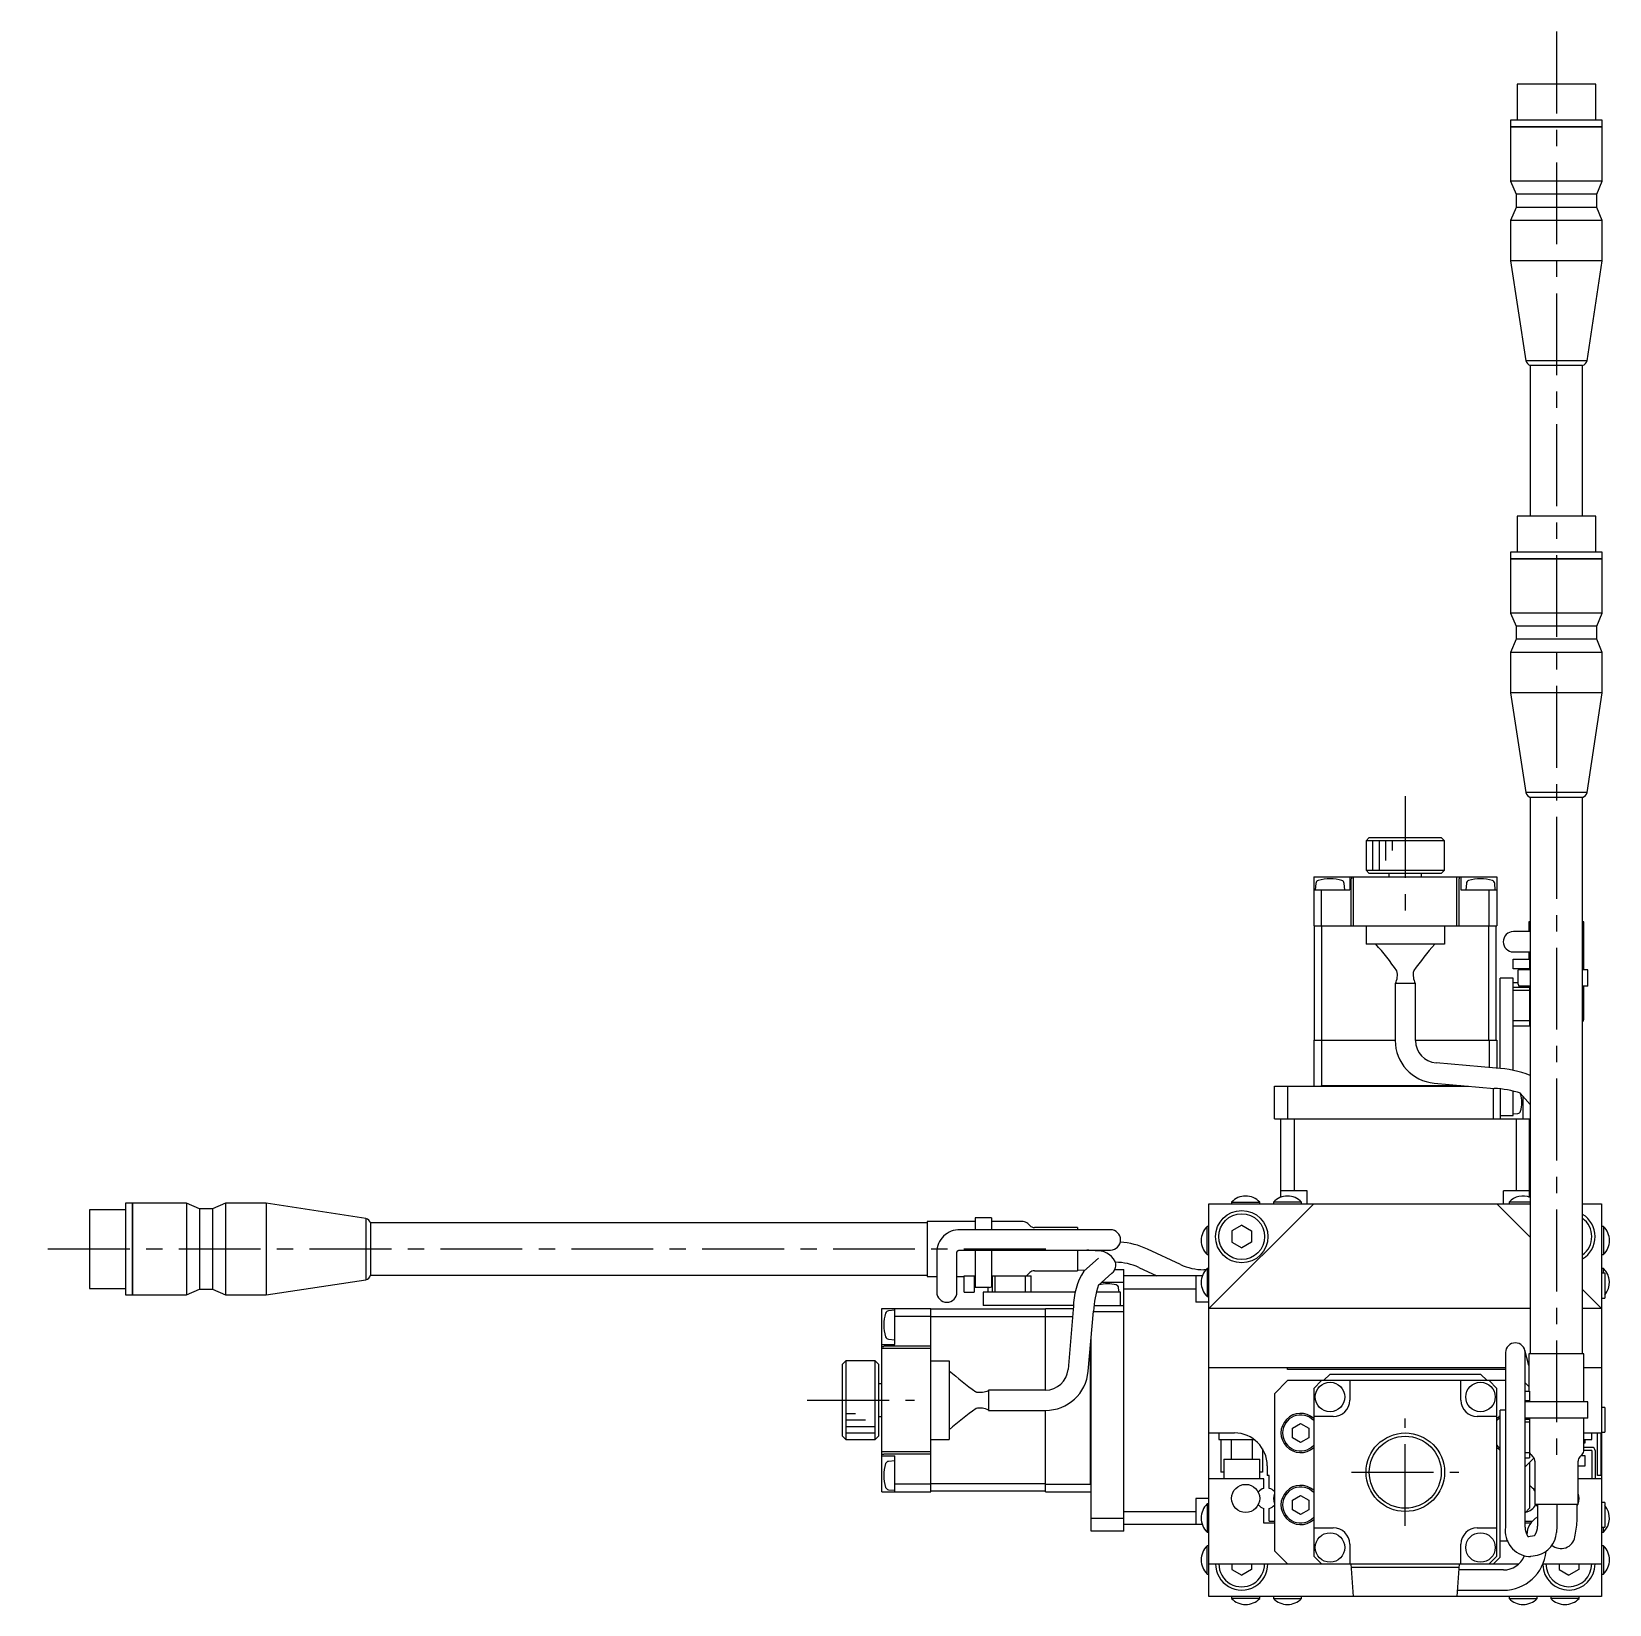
# Model space of a CAD drawing. Extents: x -597 to 414, y 17 to 745.
# Drawn here: x -351.3 to -110.2, y 504.2 to 744.5 of the extents above; entities that cross this region are included whole.
import ezdxf

# ---------------------------------------------------------------- set-up
doc = ezdxf.new("R2010")
doc.units = 0
doc.header["$LTSCALE"] = 10
doc.linetypes.add('CENTER', pattern=[2, 1.25, -0.25, 0.25, -0.25])
doc.layers.add('1', color=7, linetype='CONTINUOUS')

msp = doc.modelspace()

# ---------------------------------------------------------------- linework, layer by layer
at = {"layer": '1', "color": 4, "linetype": 'CENTER'}
for p, q in [((-118.268185, 744.507728), (-118.268185, 524.973634)), ((-141.368185, 627.686222), (-141.368185, 609.844461)), ((-196.311079, 558.465368), (-351.311079, 558.465368)), ((-232.768853, 535.365368), (-216.357798, 535.365368)), ((-141.368185, 516.165368), (-141.368185, 532.565368)), ((-149.568185, 524.365368), (-133.168185, 524.365368))]:
    msp.add_line(p, q, dxfattribs=at)
at = {"layer": '1', "color": 7, "linetype": 'CONTINUOUS'}
for p, q in [((-124.268183, 736.451156), (-124.268183, 730.951155)), ((-112.268187, 736.451156), (-124.268183, 736.451156)), ((-112.268187, 730.951155), (-112.268187, 736.451156)), ((-125.268184, 730.951155), (-125.268184, 729.951153)), ((-111.268186, 730.951155), (-125.268184, 730.951155)), ((-111.268186, 729.951153), (-111.268186, 730.951155)), ((-125.218184, 729.951153), (-125.268184, 729.901153)), ((-111.268186, 729.951153), (-125.268184, 729.951153)), ((-125.268184, 729.901153), (-125.268184, 721.644153)), ((-111.268186, 729.901153), (-125.268184, 729.901153)), ((-111.268186, 729.901153), (-111.318186, 729.951153)), ((-111.268186, 721.644153), (-111.268186, 729.901153)), ((-125.268184, 721.644153), (-124.418185, 719.644153)), ((-111.268186, 721.644153), (-125.268184, 721.644153)), ((-112.118185, 719.644153), (-111.268186, 721.644153)), ((-124.418185, 719.644153), (-124.418185, 717.644153)), ((-112.118185, 719.644153), (-124.418185, 719.644153)), ((-112.118185, 717.644153), (-112.118185, 719.644153)), ((-124.418185, 717.644153), (-125.268184, 715.644153)), ((-112.118185, 717.644153), (-124.418185, 717.644153)), ((-111.268186, 715.644153), (-112.118185, 717.644153)), ((-125.268184, 715.644153), (-125.268184, 709.451154)), ((-111.268186, 715.644153), (-125.268184, 715.644153)), ((-111.268186, 709.451154), (-111.268186, 715.644153)), ((-125.268184, 709.451154), (-122.95251, 694.217171)), ((-111.268186, 709.451154), (-125.268184, 709.451154)), ((-113.583859, 694.217171), (-111.268186, 709.451154)), ((-113.583859, 694.217171), (-122.95251, 694.217171)), ((-122.268185, 693.493497), (-122.268185, 670.451156)), ((-114.268185, 693.493497), (-122.268185, 693.493497)), ((-114.268185, 670.451156), (-114.268185, 693.493497)), ((-124.268183, 670.451156), (-124.268183, 664.951155)), ((-112.268187, 670.451156), (-124.268183, 670.451156)), ((-112.268187, 664.951155), (-112.268187, 670.451156)), ((-125.268184, 664.951155), (-125.268184, 663.951153)), ((-111.268186, 664.951155), (-125.268184, 664.951155)), ((-125.218184, 663.951153), (-125.268184, 663.901153)), ((-111.268186, 663.951153), (-125.268184, 663.951153)), ((-125.268184, 663.901153), (-125.268184, 655.644153)), ((-111.268186, 663.901153), (-125.268184, 663.901153)), ((-111.268186, 663.901153), (-111.318186, 663.951153)), ((-111.268186, 663.951153), (-111.268186, 664.951155)), ((-111.268186, 655.644153), (-111.268186, 663.901153)), ((-125.268184, 655.644153), (-124.418185, 653.644153)), ((-111.268186, 655.644153), (-125.268184, 655.644153)), ((-124.418185, 653.644153), (-124.418185, 651.644153)), ((-112.118185, 653.644153), (-124.418185, 653.644153)), ((-112.118185, 653.644153), (-111.268186, 655.644153)), ((-112.118185, 651.644153), (-112.118185, 653.644153)), ((-124.418185, 651.644153), (-125.268184, 649.644153)), ((-112.118185, 651.644153), (-124.418185, 651.644153)), ((-111.268186, 649.644153), (-112.118185, 651.644153)), ((-125.268184, 649.644153), (-125.268184, 643.451154)), ((-111.268186, 649.644153), (-125.268184, 649.644153)), ((-111.268186, 643.451154), (-111.268186, 649.644153)), ((-125.268184, 643.451154), (-122.952511, 628.217171)), ((-111.268186, 643.451154), (-125.268184, 643.451154)), ((-113.58386, 628.217171), (-111.268186, 643.451154)), ((-113.58386, 628.217171), (-122.952511, 628.217171)), ((-122.268185, 627.493497), (-122.268185, 542.451154)), ((-114.268185, 627.493497), (-122.268185, 627.493497)), ((-114.268185, 542.451154), (-114.268185, 627.493497)), ((-146.868185, 621.365368), (-147.368185, 620.865368)), ((-135.368185, 620.865368), (-147.368185, 620.865368)), ((-147.368185, 620.865368), (-147.368185, 616.365368)), ((-146.868185, 621.365368), (-135.868185, 621.365368)), ((-135.368185, 620.865368), (-135.868185, 621.365368)), ((-135.368185, 616.365368), (-135.368185, 620.865368)), ((-155.368185, 615.365368), (-127.368185, 615.365368)), ((-155.368185, 615.365368), (-155.368185, 607.865368)), ((-149.868185, 615.365368), (-149.868185, 613.365368)), ((-149.618185, 607.865368), (-149.618185, 615.065368)), ((-149.583221, 615.065368), (-149.618185, 615.065368)), ((-149.583221, 615.365368), (-149.583221, 615.065368)), ((-149.26855, 607.865368), (-149.26855, 615.365368)), ((-147.368185, 616.365368), (-135.368185, 616.365368)), ((-147.368185, 616.365368), (-146.868185, 615.865368)), ((-135.868185, 615.865368), (-146.868185, 615.865368)), ((-143.868185, 615.865368), (-143.868185, 615.365368)), ((-138.868185, 615.365368), (-138.868185, 615.865368)), ((-135.868185, 615.865368), (-135.368185, 616.365368)), ((-133.467819, 607.865368), (-133.467819, 615.365368)), ((-133.153148, 615.365368), (-133.153148, 615.065368)), ((-133.118185, 615.065368), (-133.153148, 615.065368)), ((-133.118185, 607.865368), (-133.118185, 615.065368)), ((-132.868185, 615.365368), (-132.868185, 613.365368)), ((-127.368185, 615.365368), (-127.368185, 607.865368)), ((-155.368185, 613.365368), (-149.868185, 613.365368)), ((-155.031984, 614.350647), (-155.118185, 613.365368)), ((-154.168185, 607.865368), (-154.168185, 613.365368)), ((-150.618185, 613.365368), (-150.704385, 614.350647)), ((-132.868185, 613.365368), (-127.368185, 613.365368)), ((-132.031984, 614.350647), (-132.118185, 613.365368)), ((-128.568185, 607.865368), (-128.568185, 613.365368)), ((-127.618185, 613.365368), (-127.704385, 614.350647)), ((-155.368185, 607.865368), (-127.368185, 607.865368)), ((-155.268185, 590.365368), (-155.268185, 607.865368)), ((-154.126763, 590.365368), (-154.126763, 607.865368)), ((-147.368185, 607.865368), (-147.368185, 605.065368)), ((-135.368185, 607.865368), (-135.368185, 605.065368)), ((-128.609606, 590.365368), (-128.609606, 607.865368)), ((-127.468185, 590.365368), (-127.468185, 607.865368)), ((-122.268185, 608.451154), (-122.468185, 608.451154)), ((-122.468185, 608.451154), (-122.468185, 606.978445)), ((-114.068185, 608.451154), (-114.268185, 608.451154)), ((-114.068185, 601.115368), (-114.068185, 608.451154)), ((-122.268185, 606.978445), (-124.850004, 606.978445)), ((-135.368185, 605.065368), (-147.368185, 605.065368)), ((-124.850004, 603.878445), (-122.268185, 603.878445)), ((-122.468185, 603.878445), (-122.468185, 602.765368)), ((-140.108419, 600.919126), (-140.068878, 601.011632)), ((-124.868185, 602.765368), (-122.368185, 602.765368)), ((-124.868185, 601.265368), (-124.868185, 602.765368)), ((-122.368185, 601.265368), (-124.868185, 601.265368)), ((-124.138185, 598.920492), (-124.138185, 601.115368)), ((-122.268185, 601.115368), (-124.138185, 601.115368)), ((-123.638185, 601.115368), (-123.638185, 601.265368)), ((-122.438185, 601.265368), (-122.438185, 601.115368)), ((-122.368185, 602.765368), (-122.368185, 601.115368)), ((-113.468185, 601.115368), (-114.268185, 601.115368)), ((-113.468185, 598.615368), (-113.468185, 601.115368)), ((-139.818185, 599.065368), (-142.918185, 599.065368)), ((-142.918185, 599.065368), (-142.918185, 590.347023)), ((-139.818185, 590.347023), (-139.818185, 599.065368)), ((-124.868185, 599.865368), (-126.868185, 599.865368)), ((-126.868185, 586.047193), (-126.868185, 599.865368)), ((-124.868185, 585.761226), (-124.868185, 599.865368)), ((-124.138185, 599.165368), (-124.868185, 599.165368)), ((-124.868185, 598.465368), (-122.368185, 598.465368)), ((-124.868185, 598.050046), (-122.368185, 598.050046)), ((-124.138185, 598.920492), (-124.022909, 598.615368)), ((-122.268185, 598.615368), (-124.022909, 598.615368)), ((-122.438185, 598.615368), (-122.438185, 598.465368)), ((-122.368185, 598.615368), (-122.368185, 592.565368)), ((-113.468185, 598.615368), (-114.268185, 598.615368)), ((-114.068185, 593.765368), (-114.068185, 598.615368)), ((-124.868185, 593.382613), (-122.368185, 593.382613)), ((-124.868185, 592.565368), (-122.368185, 592.565368)), ((-155.368185, 590.365368), (-155.368185, 583.365368)), ((-155.368185, 590.365368), (-142.918185, 590.365368)), ((-154.168185, 590.365368), (-154.168185, 583.465368)), ((-139.818185, 590.365368), (-127.368185, 590.365368)), ((-128.568185, 590.365368), (-128.568185, 586.201433)), ((-127.368185, 590.365368), (-127.368185, 586.09596)), ((-127.502888, 586.108232), (-136.668872, 586.910152)), ((-136.939055, 583.821948), (-127.77307, 583.020028)), ((-161.368185, 578.365368), (-161.368185, 583.365368)), ((-161.368185, 583.365368), (-131.720315, 583.365368)), ((-159.368185, 583.365368), (-159.368185, 578.365368)), ((-154.268185, 583.365368), (-154.168185, 583.465368)), ((-154.168185, 583.465368), (-132.86332, 583.465368)), ((-127.868185, 578.365368), (-127.868185, 583.02835)), ((-126.868185, 582.926466), (-126.868185, 578.365368)), ((-124.868185, 578.865368), (-124.868185, 582.599729)), ((-123.827889, 582.301955), (-122.268185, 580.543916)), ((-123.368185, 578.365368), (-123.368185, 581.783794)), ((-126.868185, 578.865368), (-124.868185, 578.865368)), ((-124.868185, 579.115368), (-124.185397, 579.175104)), ((-161.368185, 578.365368), (-122.268185, 578.365368)), ((-160.368185, 566.393795), (-160.368185, 578.365368)), ((-158.368185, 578.365368), (-158.368185, 567.365368)), ((-124.368185, 567.365368), (-124.368185, 578.365368)), ((-122.368185, 566.393795), (-122.368185, 578.365368)), ((-122.268185, 573.534134), (-122.368185, 573.319684)), ((-156.368185, 567.365368), (-160.368185, 567.365368)), ((-156.368185, 565.365368), (-156.368185, 567.365368)), ((-126.368185, 565.365368), (-126.368185, 567.365368)), ((-122.368185, 567.365368), (-126.368185, 567.365368)), ((-336.953972, 564.465366), (-342.453973, 564.465366)), ((-342.453973, 564.465366), (-342.453973, 552.46537)), ((-335.95397, 565.465367), (-336.953972, 565.465367)), ((-336.953972, 565.465367), (-336.953972, 551.465369)), ((-335.90397, 565.465367), (-335.95397, 565.415367)), ((-335.95397, 565.465367), (-335.95397, 551.465369)), ((-327.64697, 565.465367), (-335.90397, 565.465367)), ((-335.90397, 565.465367), (-335.90397, 551.465369)), ((-325.64697, 564.615368), (-327.64697, 565.465367)), ((-327.64697, 565.465367), (-327.64697, 551.465369)), ((-323.64697, 564.615368), (-325.64697, 564.615368)), ((-325.64697, 564.615368), (-325.64697, 552.315368)), ((-321.64697, 565.465367), (-323.64697, 564.615368)), ((-323.64697, 564.615368), (-323.64697, 552.315368)), ((-315.453971, 565.465367), (-321.64697, 565.465367)), ((-321.64697, 565.465367), (-321.64697, 551.465369)), ((-300.219988, 563.149693), (-315.453971, 565.465367)), ((-315.453971, 565.465367), (-315.453971, 551.465369)), ((-171.368186, 549.365368), (-155.368186, 565.365368)), ((-171.368185, 565.365368), (-122.268185, 565.365368)), ((-171.368185, 505.365368), (-171.368185, 565.365368)), ((-167.918185, 565.657615), (-167.918185, 565.365368)), ((-167.918185, 565.657615), (-163.618185, 565.657615)), ((-163.618185, 565.365368), (-163.618185, 565.657615)), ((-161.518185, 565.657615), (-161.518185, 565.365368)), ((-157.218185, 565.657615), (-161.518185, 565.657615)), ((-157.218185, 565.365368), (-157.218185, 565.657615)), ((-127.368186, 565.365368), (-122.268185, 560.265368)), ((-125.518185, 565.657615), (-125.518185, 565.365368)), ((-122.268185, 565.657615), (-125.518185, 565.657615)), ((-114.268185, 565.365368), (-111.368185, 565.365368)), ((-111.368185, 565.365368), (-111.368185, 505.365368)), ((-300.219988, 563.149693), (-300.219988, 553.781042)), ((-214.453971, 562.465368), (-299.496315, 562.465368)), ((-299.496315, 562.465368), (-299.496315, 554.465368)), ((-207.118185, 562.665368), (-214.453971, 562.665368)), ((-214.453971, 562.665368), (-214.453971, 554.265368)), ((-207.118185, 563.265368), (-207.118185, 561.420935)), ((-204.618185, 563.265368), (-207.118185, 563.265368)), ((-204.618185, 563.265368), (-204.618185, 561.420935)), ((-199.768185, 562.665368), (-204.618185, 562.665368)), ((-198.746864, 562.058261), (-199.061078, 562.372474)), ((-171.368185, 561.915368), (-171.660432, 561.915368)), ((-171.660432, 557.615368), (-171.660432, 561.915368)), ((-166.368185, 562.097418), (-167.868185, 561.231393)), ((-166.368185, 562.097418), (-164.868185, 561.231393)), ((-111.075937, 561.915368), (-111.368185, 561.915368)), ((-111.075937, 561.915368), (-111.075937, 557.615368)), ((-186.431262, 561.420935), (-209.431262, 561.420935)), ((-191.453971, 561.765368), (-198.039757, 561.765368)), ((-191.453971, 561.765368), (-191.453971, 561.420935)), ((-167.868185, 561.231393), (-167.868185, 559.499342)), ((-167.868185, 559.499342), (-166.368185, 558.633317)), ((-164.868185, 559.499342), (-166.368185, 558.633317)), ((-164.868185, 561.231393), (-164.868185, 559.499342)), ((-212.981262, 557.99155), (-212.981262, 551.883548)), ((-209.881262, 557.99155), (-209.880927, 558.003593)), ((-209.881262, 551.883548), (-209.881262, 557.99155)), ((-209.880927, 558.003593), (-209.877408, 558.032348)), ((-209.877408, 558.032348), (-209.871545, 558.056292)), ((-209.871545, 558.056292), (-209.864224, 558.077186)), ((-209.864224, 558.077186), (-209.855852, 558.095965)), ((-209.855852, 558.095965), (-209.846646, 558.113161)), ((-209.846646, 558.113161), (-209.836738, 558.129102)), ((-209.836738, 558.129102), (-209.826217, 558.144002)), ((-209.826217, 558.144002), (-209.815148, 558.158003)), ((-209.815148, 558.158003), (-209.803584, 558.171203)), ((-209.803584, 558.171203), (-209.791568, 558.183674)), ((-209.791568, 558.183674), (-209.777718, 558.196752)), ((-209.777718, 558.196752), (-209.763457, 558.209002)), ((-209.763457, 558.209002), (-209.748857, 558.220452)), ((-209.748857, 558.220452), (-209.733948, 558.231154)), ((-209.733948, 558.231154), (-209.718754, 558.241151)), ((-209.718754, 558.241151), (-209.703298, 558.250475)), ((-209.703298, 558.250475), (-209.687603, 558.259153)), ((-209.687603, 558.259153), (-209.671689, 558.267207)), ((-209.671689, 558.267207), (-209.655575, 558.274654)), ((-209.655575, 558.274654), (-209.639281, 558.281511)), ((-209.639281, 558.281511), (-209.622823, 558.287789)), ((-209.622823, 558.287789), (-209.606219, 558.293499)), ((-209.606219, 558.293499), (-209.589486, 558.298651)), ((-209.589486, 558.298651), (-209.572638, 558.303253)), ((-209.572638, 558.303253), (-209.555691, 558.307311)), ((-209.555691, 558.307311), (-209.538661, 558.310832)), ((-209.538661, 558.310832), (-209.521561, 558.313821)), ((-209.521561, 558.313821), (-209.504408, 558.316282)), ((-209.504408, 558.316282), (-209.487214, 558.31822)), ((-209.487214, 558.31822), (-209.469994, 558.319636)), ((-209.469994, 558.319636), (-209.452762, 558.320536)), ((-209.452762, 558.320536), (-209.43646, 558.320912)), ((-209.43646, 558.320912), (-209.431262, 558.320935)), ((-209.431262, 558.320935), (-186.431262, 558.320935)), ((-207.118185, 558.320935), (-207.118185, 552.595368)), ((-204.618185, 558.320935), (-204.618185, 552.710643)), ((-191.453971, 558.320935), (-191.453971, 555.165368)), ((-188.268861, 557.081674), (-190.495706, 555.106053)), ((-175.722362, 556.107067), (-180.766968, 558.459405)), ((-171.660432, 557.615368), (-171.368185, 557.615368)), ((-111.368185, 557.615368), (-111.075937, 557.615368)), ((-199.061078, 554.558261), (-198.746864, 554.872474)), ((-198.039757, 555.165368), (-191.453971, 555.165368)), ((-191.453861, 555.281857), (-190.351254, 555.233921)), ((-188.304772, 552.905663), (-186.211543, 554.762743)), ((-186.211543, 554.762743), (-186.184719, 554.78699)), ((-186.171793, 554.799007), (-186.092456, 554.877972)), ((-186.092456, 554.877972), (-185.980999, 555.007275)), ((-185.980999, 555.007275), (-185.882329, 555.146555)), ((-185.882329, 555.146555), (-185.788739, 555.31265)), ((-185.788739, 555.31265), (-185.714343, 555.487462)), ((-185.764551, 555.365368), (-184.368185, 555.365368)), ((-185.714343, 555.487462), (-185.660276, 555.668148)), ((-185.649181, 556.398227), (-185.694873, 556.571523)), ((-185.660276, 555.668148), (-185.626979, 555.851985)), ((-185.659383, 556.44155), (-185.648209, 556.44155)), ((-185.622025, 556.219213), (-185.649181, 556.398227)), ((-185.626979, 555.851985), (-185.61438, 556.036435)), ((-185.61438, 556.036435), (-185.622025, 556.219213)), ((-184.368185, 515.365368), (-184.368185, 555.365368)), ((-182.077085, 555.649851), (-179.322501, 554.365368)), ((-171.847987, 555.315368), (-172.151238, 555.315368)), ((-171.368185, 555.515368), (-171.660432, 555.515368)), ((-171.660432, 555.515368), (-171.660432, 551.215368)), ((-111.075937, 555.515368), (-111.368185, 555.515368)), ((-110.868185, 554.765368), (-111.368185, 554.765368)), ((-111.075937, 554.765368), (-111.075937, 555.515368)), ((-110.868185, 554.765368), (-110.868185, 550.965368)), ((-342.453973, 552.46537), (-336.953972, 552.46537)), ((-327.64697, 551.465369), (-325.64697, 552.315368)), ((-325.64697, 552.315368), (-323.64697, 552.315368)), ((-323.64697, 552.315368), (-321.64697, 551.465369)), ((-315.453971, 551.465369), (-300.219988, 553.781042)), ((-299.496315, 554.465368), (-214.453971, 554.465368)), ((-214.453971, 554.265368), (-212.981262, 554.265368)), ((-209.881262, 554.265368), (-208.768185, 554.265368)), ((-208.768185, 551.865368), (-208.768185, 554.365368)), ((-208.768185, 554.365368), (-207.118185, 554.365368)), ((-207.268185, 554.365368), (-207.268185, 551.865368)), ((-207.268185, 554.295368), (-207.118185, 554.295368)), ((-207.118185, 553.095368), (-207.268185, 553.095368)), ((-204.923309, 552.595368), (-207.118185, 552.595368)), ((-205.168185, 552.595368), (-205.168185, 551.865368)), ((-204.923309, 552.595368), (-204.618185, 552.710643)), ((-204.618185, 554.365368), (-198.568185, 554.365368)), ((-204.618185, 554.295368), (-204.468185, 554.295368)), ((-204.468185, 551.865368), (-204.468185, 554.365368)), ((-204.052863, 551.865368), (-204.052863, 554.365368)), ((-199.38543, 551.865368), (-199.38543, 554.365368)), ((-198.568185, 551.865368), (-198.568185, 554.365368)), ((-184.368185, 553.365368), (-187.786611, 553.365368)), ((-185.118185, 551.865368), (-185.177921, 552.548155)), ((-172.396612, 554.365368), (-184.368185, 554.365368)), ((-173.368185, 552.365368), (-184.368185, 552.365368)), ((-173.368185, 554.365368), (-173.368185, 550.365368)), ((-114.268185, 552.265368), (-111.368185, 549.365368)), ((-336.953972, 551.465369), (-335.95397, 551.465369)), ((-335.95397, 551.515369), (-335.90397, 551.465369)), ((-335.90397, 551.465369), (-327.64697, 551.465369)), ((-321.64697, 551.465369), (-315.453971, 551.465369)), ((-208.768185, 551.865368), (-207.268185, 551.865368)), ((-205.868185, 551.865368), (-205.868185, 549.865368)), ((-191.764043, 551.865368), (-205.868185, 551.865368)), ((-192.05001, 549.865368), (-205.868185, 549.865368)), ((-188.929283, 549.865368), (-184.368185, 549.865368)), ((-184.868185, 551.865368), (-188.602546, 551.865368)), ((-184.868185, 549.865368), (-184.868185, 551.865368)), ((-171.368185, 550.365368), (-173.368185, 550.365368)), ((-171.660432, 551.215368), (-171.368185, 551.215368)), ((-111.368185, 550.965368), (-110.868185, 550.965368)), ((-221.368185, 521.365368), (-221.368185, 549.365368)), ((-221.368185, 549.365368), (-213.868185, 549.365368)), ((-219.368185, 549.115368), (-220.353464, 549.029167)), ((-219.368185, 543.865368), (-219.368185, 549.365368)), ((-213.868185, 548.165368), (-219.368185, 548.165368)), ((-213.868185, 521.365368), (-213.868185, 549.365368)), ((-196.368185, 549.265368), (-213.868185, 549.265368)), ((-196.368185, 548.123946), (-213.868185, 548.123946)), ((-196.368185, 549.365368), (-192.098777, 549.365368)), ((-196.368185, 536.915368), (-196.368185, 549.365368)), ((-196.368185, 548.165368), (-192.20425, 548.165368)), ((-192.111049, 549.230665), (-192.912969, 540.06468)), ((-192.104588, 549.303562), (-192.111049, 549.230665)), ((-192.07894, 549.576337), (-192.104588, 549.303562)), ((-189.824765, 539.794497), (-189.022845, 548.960482)), ((-184.368185, 548.865368), (-189.031167, 548.865368)), ((-122.268185, 549.365368), (-171.368186, 549.365368)), ((-111.368186, 549.365368), (-114.268185, 549.365368)), ((-189.368185, 515.365368), (-189.368185, 545.013238)), ((-221.368185, 543.865368), (-219.368185, 543.865368)), ((-221.368185, 543.580404), (-221.068185, 543.580404)), ((-213.868185, 543.265734), (-221.368185, 543.265734)), ((-221.068185, 543.615368), (-221.068185, 543.580404)), ((-213.868185, 543.615368), (-221.068185, 543.615368)), ((-220.353464, 544.701568), (-219.368185, 544.615368)), ((-189.468185, 522.565368), (-189.468185, 543.870232)), ((-126.050509, 542.643885), (-126.050509, 515.981776)), ((-122.468185, 540.668102), (-123.10162, 543.032114)), ((-123.050509, 515.981776), (-123.050509, 542.643885)), ((-226.868185, 541.365368), (-227.368185, 540.865368)), ((-227.368185, 529.865368), (-227.368185, 540.865368)), ((-226.868185, 541.365368), (-226.868185, 529.365368)), ((-222.368185, 541.365368), (-226.868185, 541.365368)), ((-222.368185, 529.365368), (-222.368185, 541.365368)), ((-221.868185, 540.865368), (-222.368185, 541.365368)), ((-221.868185, 540.865368), (-221.868185, 529.865368)), ((-213.868185, 541.365368), (-211.068185, 541.365368)), ((-211.068185, 541.365368), (-211.068185, 529.365368)), ((-171.368186, 540.365368), (-126.050509, 540.365368)), ((-159.368185, 540.065368), (-159.368185, 540.365368)), ((-122.468185, 542.451154), (-122.468185, 536.765368)), ((-114.068185, 542.451154), (-122.468185, 542.451154)), ((-114.068185, 535.115368), (-114.068185, 542.451154)), ((-114.068185, 540.365368), (-111.368185, 540.365368)), ((-221.368185, 537.865368), (-221.868185, 537.865368)), ((-159.368185, 538.365368), (-161.368185, 536.365368)), ((-126.050509, 540.065368), (-159.368185, 540.065368)), ((-126.050509, 538.365368), (-159.368185, 538.365368)), ((-154.168185, 538.365368), (-155.368185, 537.165368)), ((-152.868185, 539.365368), (-153.868185, 538.365368)), ((-152.868185, 539.365368), (-129.868185, 539.365368)), ((-149.868185, 538.365368), (-149.868185, 535.365368)), ((-132.868185, 535.365368), (-132.868185, 538.365368)), ((-128.868185, 538.365368), (-129.868185, 539.365368)), ((-127.368185, 537.165368), (-128.568185, 538.365368)), ((-122.468185, 537.465368), (-123.050509, 538.047691)), ((-206.921943, 536.625133), (-207.014449, 536.664675)), ((-205.068185, 536.915368), (-205.068185, 533.815368)), ((-196.34984, 536.915368), (-205.068185, 536.915368)), ((-161.368185, 536.365368), (-161.368185, 512.365368)), ((-155.368185, 537.165368), (-155.368185, 511.565368)), ((-127.368185, 511.565368), (-127.368185, 537.165368)), ((-123.050509, 536.765368), (-122.368185, 536.765368)), ((-122.368185, 536.765368), (-122.368185, 535.115368)), ((-205.068185, 533.815368), (-196.34984, 533.815368)), ((-196.368185, 521.365368), (-196.368185, 533.815368)), ((-126.050509, 533.865368), (-126.868185, 533.865368)), ((-126.868185, 511.365368), (-126.868185, 533.865368)), ((-122.368185, 535.265368), (-123.050509, 535.265368)), ((-113.468185, 535.115368), (-123.050509, 535.115368)), ((-122.438185, 535.265368), (-122.438185, 535.115368)), ((-113.468185, 532.615368), (-113.468185, 535.115368)), ((-110.868185, 534.265368), (-111.368185, 534.265368)), ((-110.868185, 534.265368), (-110.868185, 530.465368)), ((-221.868185, 532.865368), (-221.368185, 532.865368)), ((-158.618185, 531.087055), (-157.368185, 531.808743)), ((-158.618185, 529.64368), (-158.618185, 531.087055)), ((-157.368185, 531.808743), (-156.118185, 531.087055)), ((-156.118185, 531.087055), (-156.118185, 529.64368)), ((-152.368185, 532.865368), (-155.368185, 532.865368)), ((-127.368185, 532.865368), (-130.368185, 532.865368)), ((-113.468185, 532.615368), (-123.050509, 532.615368)), ((-123.050509, 532.465368), (-122.368185, 532.465368)), ((-123.050509, 532.050046), (-122.368185, 532.050046)), ((-122.438185, 532.615368), (-122.438185, 532.465368)), ((-122.368185, 532.615368), (-122.368185, 526.565368)), ((-114.068185, 527.765368), (-114.068185, 532.615368)), ((-227.368185, 529.865368), (-226.868185, 529.365368)), ((-226.868185, 529.365368), (-222.368185, 529.365368)), ((-222.368185, 529.365368), (-221.868185, 529.865368)), ((-213.868185, 529.365368), (-211.068185, 529.365368)), ((-171.368185, 530.365368), (-167.468185, 530.365368)), ((-169.868185, 530.365368), (-169.868185, 529.365368)), ((-169.868185, 529.365368), (-164.468185, 529.365368)), ((-169.543612, 529.365368), (-169.543612, 524.365368)), ((-167.955898, 529.365368), (-167.955898, 526.365368)), ((-164.780472, 529.365368), (-164.780472, 526.365368)), ((-157.368185, 528.921992), (-158.618185, 529.64368)), ((-156.118185, 529.64368), (-157.368185, 528.921992)), ((-114.068185, 530.365368), (-111.368185, 530.365368)), ((-114.068185, 529.365368), (-112.868185, 529.365368)), ((-114.068185, 528.865368), (-113.868185, 528.865368)), ((-112.868185, 528.165367), (-114.068185, 528.165367)), ((-113.868185, 528.865368), (-113.868185, 529.365368)), ((-112.868185, 529.365368), (-112.868185, 530.365368)), ((-111.968185, 523.865368), (-111.968185, 530.365368)), ((-111.468185, 530.365368), (-111.468185, 523.865368)), ((-111.368185, 530.465368), (-110.868185, 530.465368)), ((-213.868185, 527.465002), (-221.368185, 527.465002)), ((-221.368185, 527.150331), (-221.068185, 527.150331)), ((-221.368185, 526.865368), (-219.368185, 526.865368)), ((-221.068185, 527.150331), (-221.068185, 527.115368)), ((-213.868185, 527.115368), (-221.068185, 527.115368)), ((-219.368185, 526.115368), (-220.353464, 526.029167)), ((-219.368185, 521.365368), (-219.368185, 526.865368)), ((-169.118185, 526.365368), (-163.618185, 526.365368)), ((-169.118185, 526.365368), (-169.118185, 523.365368)), ((-163.618185, 523.365368), (-163.618185, 526.365368)), ((-163.192759, 527.955135), (-163.192759, 524.365368)), ((-123.050509, 527.382613), (-122.368185, 527.382613)), ((-123.050509, 526.565368), (-122.368185, 526.565368)), ((-123.050509, 525.183044), (-121.700135, 526.533417)), ((-122.368185, 525.865368), (-122.368185, 518.865368)), ((-122.175292, 527.058261), (-121.861078, 526.744047)), ((-121.568185, 526.03694), (-121.568185, 519.451154)), ((-114.968185, 519.451154), (-114.968185, 526.03694)), ((-114.675292, 526.744047), (-114.361078, 527.058261)), ((-113.868185, 526.865368), (-114.553972, 526.865368)), ((-112.868185, 527.665367), (-114.073198, 527.665367)), ((-113.868185, 525.365368), (-113.868185, 526.865368)), ((-112.868185, 527.665367), (-112.868185, 523.365367)), ((-112.368185, 527.665367), (-112.368185, 523.365367)), ((-162.968185, 523.365368), (-171.368185, 523.365368)), ((-169.118185, 524.365368), (-169.543612, 524.365368)), ((-163.192759, 524.365368), (-163.618185, 524.365368)), ((-162.968185, 521.901648), (-162.968185, 523.365368)), ((-162.468185, 525.365368), (-162.468185, 523.865368)), ((-162.168185, 523.865368), (-162.468185, 523.865368)), ((-162.168185, 521.901648), (-162.168185, 523.865368)), ((-114.968185, 525.365368), (-113.868185, 525.365368)), ((-111.368185, 523.365367), (-114.968185, 523.365367)), ((-111.468185, 523.865368), (-111.968185, 523.865368)), ((-221.368185, 521.365368), (-213.868185, 521.365368)), ((-220.353464, 521.701568), (-219.368185, 521.615368)), ((-213.868185, 522.565368), (-219.368185, 522.565368)), ((-196.368185, 522.606789), (-213.868185, 522.606789)), ((-196.368185, 521.465368), (-213.868185, 521.465368)), ((-196.368185, 522.565368), (-189.468185, 522.565368)), ((-196.368185, 521.365368), (-189.368185, 521.365368)), ((-189.368185, 522.465368), (-189.468185, 522.565368)), ((-171.368185, 520.365368), (-173.368185, 520.365368)), ((-173.368185, 520.365368), (-173.368185, 516.365368)), ((-171.368185, 519.515368), (-171.660432, 519.515368)), ((-171.660432, 519.515368), (-171.660432, 515.215368)), ((-162.968185, 516.565368), (-162.968185, 518.829088)), ((-162.168185, 516.865368), (-162.168185, 518.829088)), ((-158.618185, 520.087055), (-157.368185, 520.808743)), ((-158.618185, 518.64368), (-158.618185, 520.087055)), ((-157.368185, 517.921992), (-158.618185, 518.64368)), ((-157.368185, 520.808743), (-156.118185, 520.087055)), ((-156.118185, 518.64368), (-157.368185, 517.921992)), ((-156.118185, 520.087055), (-156.118185, 518.64368)), ((-123.050509, 518.183044), (-122.368185, 518.865368)), ((-114.968185, 519.451154), (-121.568185, 519.451154)), ((-121.168185, 519.451154), (-121.168185, 516.147467)), ((-118.193602, 519.451154), (-118.193602, 517.224621)), ((-115.118185, 517.224621), (-115.118185, 519.451154)), ((-110.868185, 519.765368), (-111.368185, 519.765368)), ((-110.868185, 519.765368), (-110.868185, 515.965368)), ((-189.368185, 517.365368), (-184.368185, 517.365368)), ((-184.368185, 518.365368), (-173.368185, 518.365368)), ((-172.396612, 516.365368), (-184.368185, 516.365368)), ((-161.368185, 516.565368), (-162.968185, 516.565368)), ((-162.168185, 516.865368), (-161.368185, 516.865368)), ((-123.050509, 516.865368), (-121.985268, 516.865368)), ((-122.192178, 516.565367), (-123.050509, 516.565367)), ((-118.199839, 516.147467), (-118.248491, 515.161169)), ((-118.193602, 517.224621), (-118.199839, 516.147467)), ((-184.368185, 515.365368), (-189.368185, 515.365368)), ((-171.660432, 515.215368), (-171.368185, 515.215368)), ((-155.368185, 515.865368), (-152.368185, 515.865368)), ((-130.368185, 515.865368), (-127.368185, 515.865368)), ((-126.868185, 513.865368), (-125.659356, 513.865368)), ((-122.61607, 514.536472), (-122.693628, 514.632093)), ((-122.536443, 514.468915), (-122.61607, 514.536472)), ((-121.646717, 514.644379), (-122.568944, 514.491894)), ((-121.62171, 514.682792), (-121.673754, 514.639676)), ((-121.549698, 514.764494), (-121.62171, 514.682792)), ((-111.368185, 515.965368), (-110.868185, 515.965368)), ((-111.368185, 515.215368), (-111.075937, 515.215368)), ((-111.075937, 515.215368), (-111.075937, 515.965368)), ((-171.368185, 513.115368), (-171.660432, 513.115368)), ((-171.660432, 508.815368), (-171.660432, 513.115368)), ((-161.368185, 512.365368), (-159.368185, 510.365368)), ((-155.368185, 511.565368), (-154.168185, 510.365368)), ((-149.868185, 513.365368), (-149.868185, 510.365368)), ((-132.868185, 510.365368), (-132.868185, 513.365368)), ((-128.568185, 510.365368), (-127.368185, 511.565368)), ((-127.868185, 510.365368), (-126.868185, 511.365368)), ((-122.528342, 511.482999), (-122.373164, 511.492005)), ((-122.373164, 511.492005), (-122.218714, 511.509726)), ((-122.218714, 511.509726), (-122.159417, 511.518875)), ((-122.159417, 511.518875), (-121.157326, 511.684566)), ((-118.97421, 513.217923), (-118.746065, 513.050979)), ((-111.075937, 513.115368), (-111.368185, 513.115368)), ((-111.075937, 513.115368), (-111.075937, 508.815368)), ((-171.660432, 508.815368), (-171.368185, 508.815368)), ((-171.368185, 510.365368), (-124.017254, 510.365368)), ((-167.868185, 510.365368), (-167.868185, 509.499342)), ((-167.868185, 509.499342), (-166.368185, 508.633317)), ((-164.868185, 509.499342), (-166.368185, 508.633317)), ((-164.868185, 510.365368), (-164.868185, 509.499342)), ((-149.268555, 505.365368), (-149.618185, 510.365368)), ((-149.583222, 509.865368), (-133.153149, 509.865368)), ((-133.118185, 510.365368), (-133.467825, 505.365368)), ((-126.368185, 509.440367), (-133.182867, 509.440367)), ((-120.324438, 510.365367), (-111.368185, 510.365367)), ((-117.868185, 510.365367), (-117.868185, 509.499342)), ((-117.868185, 509.499342), (-116.368185, 508.633317)), ((-114.868185, 509.499342), (-116.368185, 508.633317)), ((-114.868185, 510.365367), (-114.868185, 509.499342)), ((-111.368185, 508.815368), (-111.075937, 508.815368)), ((-111.368185, 505.365368), (-171.368185, 505.365368)), ((-167.918185, 505.365368), (-167.918185, 505.07312)), ((-163.618185, 505.07312), (-167.918185, 505.07312)), ((-163.618185, 505.07312), (-163.618185, 505.365368)), ((-161.518185, 505.365368), (-161.518185, 505.07312)), ((-161.518185, 505.07312), (-157.218185, 505.07312)), ((-157.218185, 505.07312), (-157.218185, 505.365368)), ((-133.399641, 506.340367), (-126.368185, 506.340367)), ((-125.518185, 505.365368), (-125.518185, 505.07312)), ((-125.518185, 505.07312), (-121.218185, 505.07312)), ((-121.218185, 505.07312), (-121.218185, 505.365368)), ((-119.118185, 505.365368), (-119.118185, 505.07312)), ((-114.818185, 505.07312), (-119.118185, 505.07312)), ((-114.818185, 505.07312), (-114.818185, 505.365368))]:
    msp.add_line(p, q, dxfattribs=at)
at = {"layer": '1', "color": 9, "linetype": 'CONTINUOUS'}
for p, q in [((-146.368185, 620.865368), (-146.368185, 616.365368)), ((-145.368185, 620.865368), (-145.368185, 616.365368)), ((-144.368185, 620.865368), (-144.368185, 617.865368)), ((-143.368185, 620.865368), (-143.368185, 619.365368)), ((-226.868185, 533.365368), (-225.368185, 533.365368)), ((-226.868185, 532.365368), (-223.868185, 532.365368)), ((-226.868185, 531.365368), (-222.368185, 531.365368)), ((-226.868185, 530.365368), (-222.368185, 530.365368))]:
    msp.add_line(p, q, dxfattribs=at)
at = {"layer": '1', "color": 7, "linetype": 'CONTINUOUS'}
for centre, radius in [((-166.368185, 560.365368), 4), ((-166.368185, 560.365368), 3.5), ((-152.868185, 535.865368), 2.25), ((-129.868185, 535.865368), 2.25), ((-141.368185, 524.365368), 6), ((-141.368185, 524.365368), 5.5), ((-165.768185, 520.365368), 2.15), ((-152.868185, 512.865368), 2.25), ((-129.868185, 512.865368), 2.25)]:
    msp.add_circle(centre, radius, dxfattribs=at)
for centre, radius, start, end in [((-121.980268, 694.451155), 1.000002, 193.531698, 253.266744), ((-114.556102, 694.451155), 1.000002, 286.733256, 346.468302), ((-121.980268, 628.451155), 1.000002, 193.531698, 253.266744), ((-114.556102, 628.451155), 1.000002, 286.733256, 346.468302), ((-152.868185, 609.065368), 6, 72.370845, 107.629155), ((-129.868185, 609.065368), 6, 72.370845, 107.629155), ((-154.533886, 614.307069), 0.5, 107.629155, 175), ((-151.202483, 614.307069), 0.5, 5, 72.370845), ((-131.533886, 614.307069), 0.5, 107.629155, 175), ((-128.202483, 614.307069), 0.5, 5, 72.370845), ((-124.850004, 605.428445), 1.55, 90, 270), ((-182.396588, 573.033268), 48.58374, 35.09298893, 41.24782575), ((-91.193192, 565.711512), 60.29039, 139.25161059, 144.16156594), ((-145.547851, 600.335195), 2.970831, 334.69533263, 12.22574783), ((-136.944389, 600.377076), 3.210125, 170.27866908, 204.11791776), ((-124.938185, 595.865368), 3.3, 51.98772, 56.44269), ((-121.468185, 593.765368), 1, 205.841969, 216.869843), ((-115.068185, 593.765368), 1, 323.130048, 0), ((-136.368185, 590.347023), 6.55, 180, 265), ((-136.368185, 590.347023), 3.45, 180, 265), ((-128.359073, 569.309479), 16.820558, 68.771293, 87.082318), ((-128.592552, 567.527885), 15.513803, 71.828954, 86.97207), ((-124.228975, 582.057534), 0.5, 15.362549, 19.168937), ((-128.568185, 580.865368), 5, 344.637451, 15.362549), ((-124.228975, 579.673201), 0.5, 275, 344.637451), ((-165.768185, 563.565368), 3, 44.220044, 135.779956), ((-159.368185, 563.565368), 3, 44.220044, 135.779956), ((-123.368185, 563.565368), 3, 68.489824, 135.779956), ((-300.453972, 562.177451), 1.000002, 16.733256, 76.468302), ((-199.768185, 561.665368), 1, 45, 90), ((-198.039757, 562.765368), 1, 225, 270), ((-169.568185, 559.765368), 3, 134.220044, 225.779956), ((-116.368185, 560.365368), 4, 301.788334, 58.331763), ((-116.368185, 560.365368), 3.5, 306.869889, 53.130111), ((-113.168185, 559.765368), 3, 314.220044, 45.779956), ((-209.493222, 557.932953), 3.488533, 88.982322, 179.037553), ((-186.431262, 559.870935), 1.55, 270, 90), ((-185.648209, 547.99155), 11.55, 65, 86.394235), ((-191.493861, 536.740189), 21.628778, 82.71354664, 86.18609266), ((-188.448638, 555.074531), 3.134359, 28.52923116, 95.52989541), ((-198.039757, 554.165368), 1, 90, 135), ((-181.929285, 549.66186), 10.150015, 147.56293198, 180.48277187), ((-185.648209, 547.99155), 8.45, 65, 90), ((-172.151238, 563.765368), 8.45, 245, 270), ((-169.568185, 553.365368), 3, 134.220044, 225.779956), ((-113.168185, 553.365368), 3, 320.055495, 45.779956), ((-300.453972, 554.753285), 1.000002, 283.531698, 343.266744), ((-201.868185, 551.795368), 3.3, 141.98772, 146.44269), ((-199.768185, 555.265368), 1, 295.841969, 315), ((-173.530702, 548.141), 15.513803, 161.828954, 176.97207), ((-188.060351, 552.504577), 0.5, 105.362549, 109.168937), ((-186.868185, 548.165368), 5, 74.637451, 105.362549), ((-185.676018, 552.504577), 0.5, 5, 74.637451), ((-211.431262, 551.883548), 1.55, 180, 0), ((-215.068185, 546.865368), 6, 162.370845, 197.629155), ((-220.309886, 548.53107), 0.5, 95, 162.370845), ((-220.309886, 545.199666), 0.5, 197.629155, 265), ((-124.550509, 542.643885), 1.5, 0, 180), ((-171.71434, 585.54036), 60.290383, 229.2516193, 234.16157465), ((-196.34984, 540.365368), 3.45, 270, 355), ((-196.34984, 540.365368), 6.55, 270, 355), ((-206.379893, 539.789163), 3.210125, 260.27866908, 294.11791776), ((-152.368185, 535.365368), 2.5, 270, 0), ((-130.368185, 535.365368), 2.5, 180, 270), ((-179.036085, 494.336964), 48.58374, 125.09298893, 131.24782575), ((-206.338012, 531.185701), 2.970831, 64.69533263, 102.22574783), ((-157.368185, 530.365368), 3, 48.189685, 311.810315), ((-157.368185, 530.365368), 2.75, 43.341758, 316.658242), ((-125.368185, 530.365368), 3, 120, 131.810315), ((-125.368185, 530.365368), 2.75, 123.055731, 136.658242), ((-124.938185, 529.865368), 3.3, 51.98772, 55.108576), ((-167.468185, 525.365368), 5, 0, 90), ((-125.368185, 530.365368), 2.75, 223.341758, 236.944269), ((-125.368185, 530.365368), 3, 228.189685, 240), ((-112.868185, 527.665367), 0.5, 359.999999, 89.999999), ((-220.309886, 525.53107), 0.5, 95, 162.370845), ((-121.468185, 527.765368), 1, 205.841969, 225), ((-122.568185, 526.03694), 1, 0, 45), ((-113.968185, 526.03694), 1, 135, 180), ((-115.068185, 527.765368), 1, 315, 0), ((-215.068185, 523.865368), 6, 162.370845, 197.629155), ((-220.309886, 522.199666), 0.5, 197.629155, 265), ((-162.568185, 520.365368), 1.5875, 104.594028, 143.220956), ((-162.568185, 520.365368), 1.5875, 40.895446, 75.405971), ((-159.368185, 520.365368), 2.15, 158.471096, 201.528904), ((-157.368185, 519.365368), 3, 48.189685, 311.810315), ((-157.368185, 519.365368), 2.75, 43.341758, 316.658242), ((-123.368185, 520.365368), 2.15, 33.153411, 62.282252), ((-116.968185, 520.365367), 2.15, 338.471095, 21.528905), ((-169.568185, 517.365368), 3, 134.220044, 225.779956), ((-162.568185, 520.365368), 1.5875, 216.779043, 255.405971), ((-162.568185, 520.365368), 1.5875, 284.594029, 319.104554), ((-123.368185, 520.365368), 2.15, 280.307363, 333.762946), ((-120.168185, 520.365368), 1.5875, 216.779043, 230.955687), ((-116.968185, 520.365367), 2.15, 329.368848, 334.835696), ((-113.168185, 517.365368), 3, 314.220044, 39.944505), ((-119.651347, 514.766914), 3.13434, 118.943556, 179.714409), ((-123.58925, 516.071243), 2.422265, 327.35214888, 1.80328155), ((-124.281483, 517.133388), 9.163753, 345.02568009, 0.57043678), ((-152.368185, 513.365368), 2.5, 0, 90), ((-130.368185, 513.365368), 2.5, 90, 180), ((-122.112652, 515.43662), 3.975414, 172.1180785, 263.99788165), ((-120.622375, 515.901795), 2.42945, 178.11339301, 211.5087773), ((-122.123461, 515.448122), 3.885585, 284.397402, 355.765599), ((-117.575725, 514.85284), 2.148581, 236.9955857, 357.67299069), ((-169.568185, 510.965368), 3, 134.220044, 225.779956), ((-126.368185, 512.890367), 6.55, 270, 354.456871), ((-126.368185, 512.890367), 3.45, 270, 337.034865), ((-113.168185, 510.965368), 3, 314.220044, 45.779956), ((-166.368185, 510.365368), 4, 179.999996, 0.000003), ((-166.368185, 510.365368), 3.5, 180, 0.000004), ((-116.368185, 510.365368), 4, 181.424454, 359.999996), ((-116.368185, 510.365368), 3.5, 180, 359.999995), ((-165.768185, 507.165368), 3, 224.220044, 315.779956), ((-159.368185, 507.165368), 3, 224.220044, 315.779956), ((-123.368185, 507.165368), 3, 224.220044, 315.779956), ((-116.968185, 507.165368), 3, 224.220044, 315.779956)]:
    msp.add_arc(centre, radius, start, end, dxfattribs=at)

doc.saveas('drawing.dxf')
